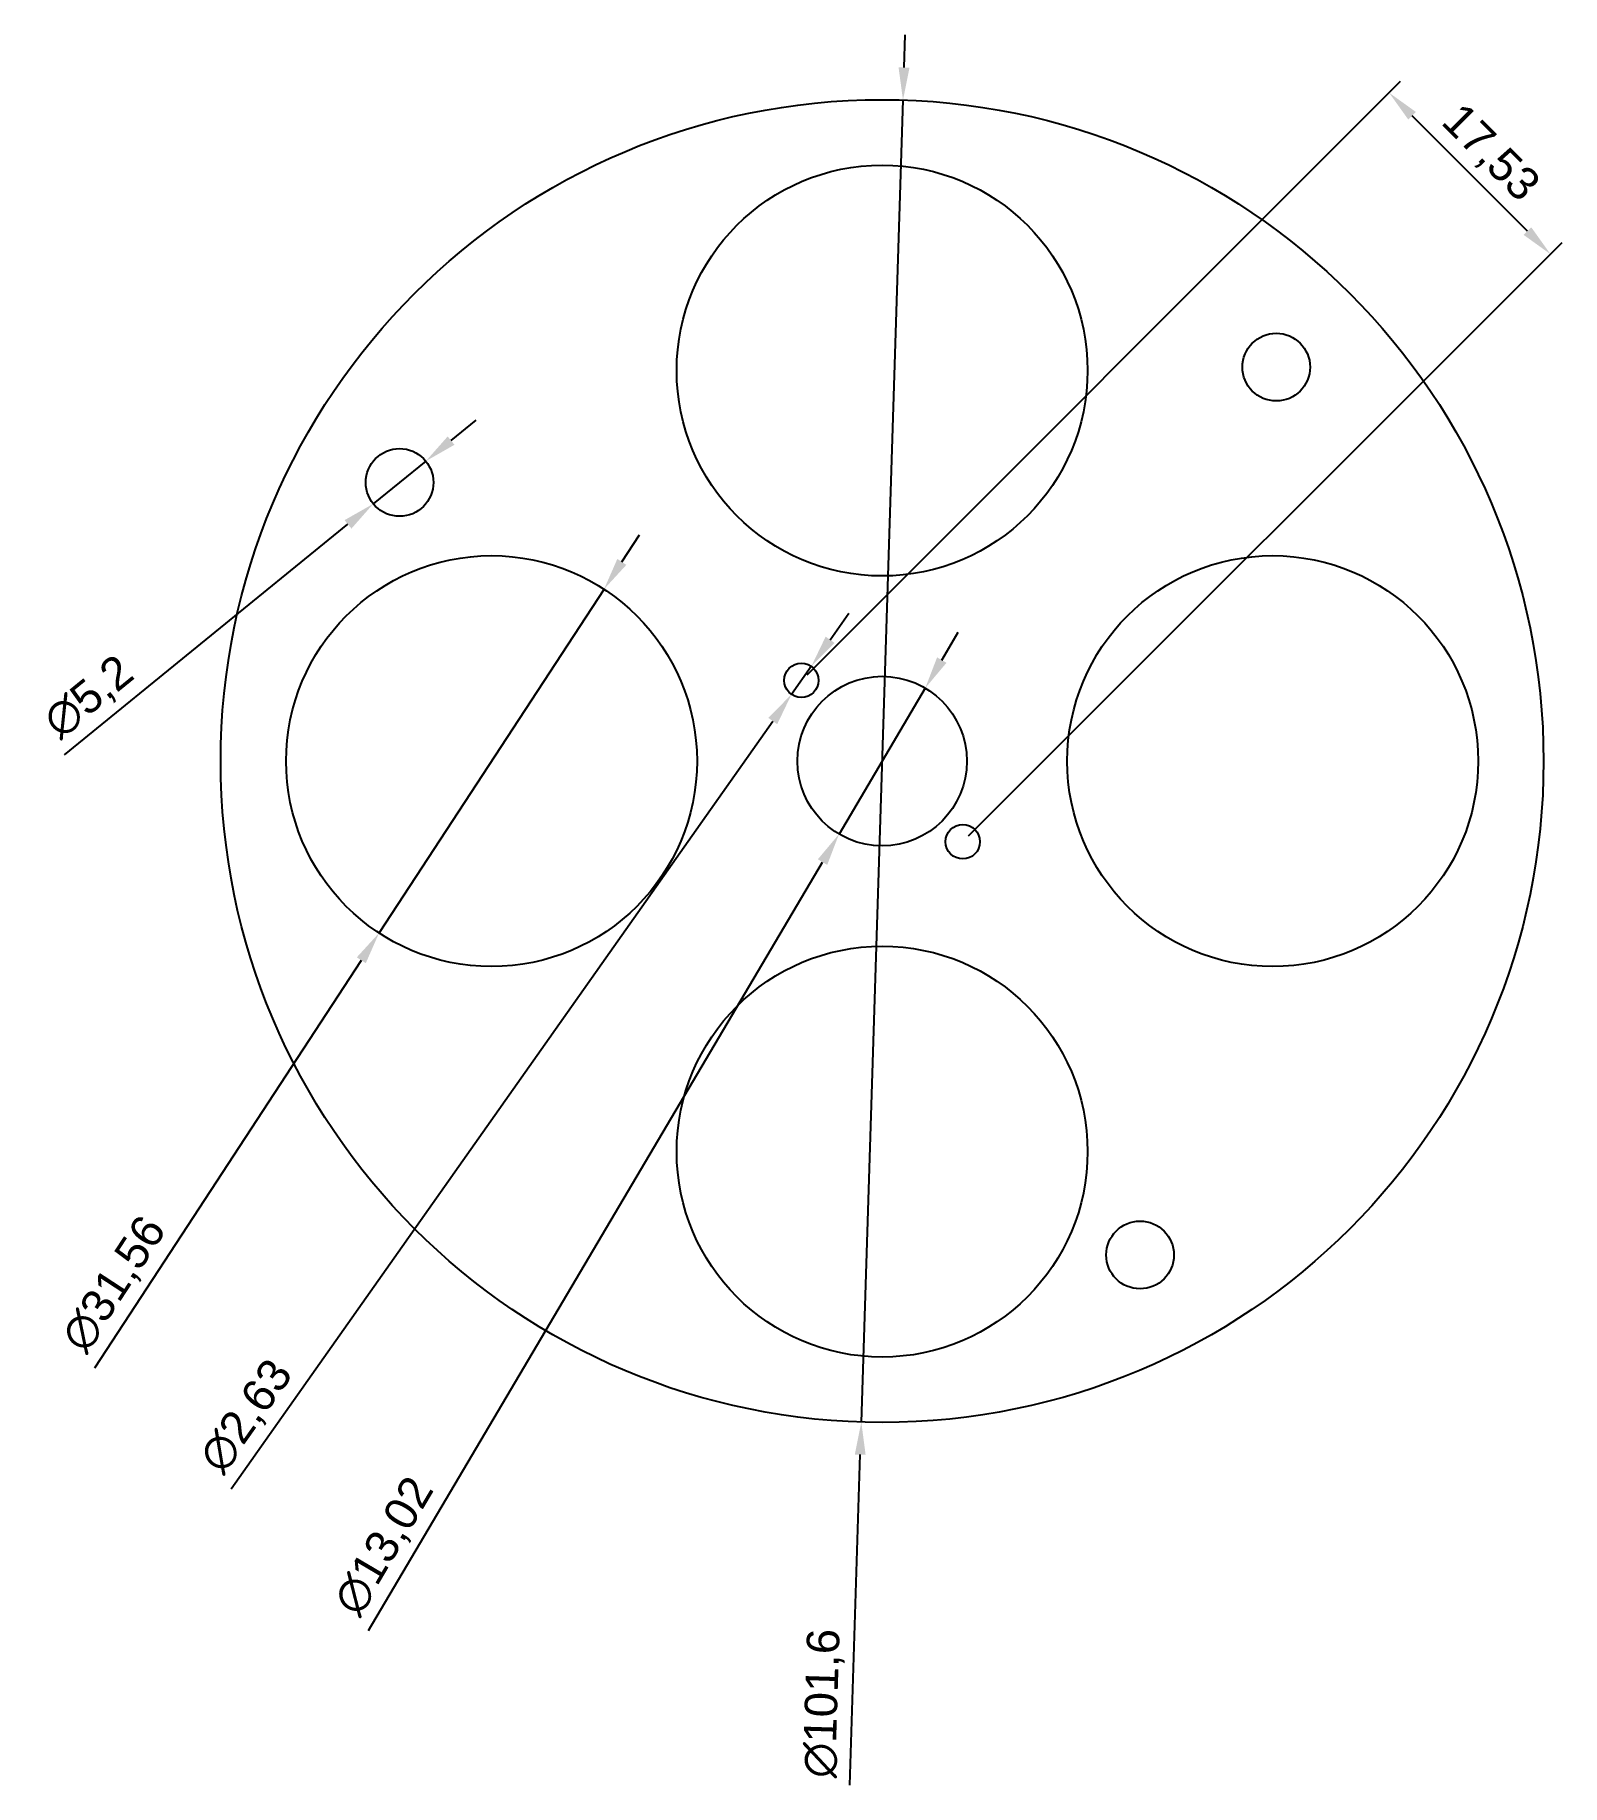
# Model space of a CAD drawing. Header units: millimetres. Extents: x 96 to 213, y 48 to 182.
import ezdxf

# ---------------------------------------------------------------- set-up
doc = ezdxf.new("R2010")
doc.units = ezdxf.units.MM
doc.styles.get("Standard").update_dxf_attribs({"font": 'arial.ttf'})
doc.dimstyles.new('ISO-25', dxfattribs={"dimtxt": 2.5, "dimasz": 2.5, "dimexe": 1.25, "dimexo": 0.625, "dimtad": 1, "dimtxsty": 'Standard', "dimcen": 2.5, "dimadec": 0, "dimazin": 0, "dimtfac": 1, "dimtmove": 0, "dimatfit": 3, "dimfxl": 1, "dimarcsym": 0})

# ---------------------------------------------------------------- blocks, each defined once
blk = doc.blocks.new('*D5')
at = {"color": 0, "lineweight": -2, "transparency": 16777216}
for p, q in [((162.57, 179.87), (162.65, 182.37)), ((162.49, 177.37), (159.29, 75.82)), ((158.41, 47.94), (159.21, 73.32))]:
    blk.add_line(p, q, dxfattribs=at)
at = {"color": 0, "transparency": 16777216}
for points in [[(162.15, 179.88), (162.99, 179.85), (162.49, 177.37)], [(158.79, 73.33), (159.62, 73.31), (159.29, 75.82)]]:
    blk.add_solid(points, dxfattribs=at)
at = {"layer": 'Defpoints', "color": 0, "transparency": 16777216}
for p in [(162.49, 177.37), (159.29, 75.82)]:
    blk.add_point(p, dxfattribs=at)
at = {"color": 0, "transparency": 16777216, "insert": (156.43, 54.21), "char_height": 2.5, "attachment_point": 5, "rotation": 88.1924}
blk.add_mtext('∅101,6', dxfattribs=at)
blk = doc.blocks.new('*D6')
at = {"color": 0, "lineweight": -2, "transparency": 16777216}
for p, q in [((140.9, 141.89), (142.26, 143.98)), ((139.53, 139.8), (122.25, 113.39)), ((100.41, 79.98), (120.89, 111.29))]:
    blk.add_line(p, q, dxfattribs=at)
at = {"color": 0, "transparency": 16777216}
for points in [[(140.55, 142.12), (141.24, 141.66), (139.53, 139.8)], [(120.54, 111.52), (121.23, 111.07), (122.25, 113.39)]]:
    blk.add_solid(points, dxfattribs=at)
at = {"layer": 'Defpoints', "color": 0, "transparency": 16777216}
for p in [(139.53, 139.8), (122.25, 113.39)]:
    blk.add_point(p, dxfattribs=at)
at = {"color": 0, "transparency": 16777216, "insert": (101.99, 86.36), "char_height": 2.5, "attachment_point": 5, "rotation": 56.8164}
blk.add_mtext('∅31,56', dxfattribs=at)
blk = doc.blocks.new('*D7')
at = {"color": 0, "lineweight": -2, "transparency": 16777216}
for p, q in [((127.78, 151.21), (129.72, 152.79)), ((125.84, 149.63), (121.8, 146.35)), ((98.09, 127.07), (119.86, 144.78))]:
    blk.add_line(p, q, dxfattribs=at)
at = {"color": 0, "transparency": 16777216}
for points in [[(127.52, 151.53), (128.04, 150.89), (125.84, 149.63)], [(119.6, 145.1), (120.13, 144.45), (121.8, 146.35)]]:
    blk.add_solid(points, dxfattribs=at)
at = {"layer": 'Defpoints', "color": 0, "transparency": 16777216}
for p in [(125.84, 149.63), (121.8, 146.35)]:
    blk.add_point(p, dxfattribs=at)
at = {"color": 0, "transparency": 16777216, "insert": (100.02, 131.43), "char_height": 2.5, "attachment_point": 5, "rotation": 39.1134}
blk.add_mtext('∅5,2', dxfattribs=at)
blk = doc.blocks.new('*D8')
at = {"color": 0, "lineweight": -2, "transparency": 16777216}
for p, q in [((165.47, 134.35), (166.74, 136.5)), ((164.2, 132.2), (157.58, 120.99)), ((121.45, 59.81), (156.31, 118.83))]:
    blk.add_line(p, q, dxfattribs=at)
at = {"color": 0, "transparency": 16777216}
for points in [[(165.11, 134.56), (165.83, 134.14), (164.2, 132.2)], [(155.95, 119.05), (156.67, 118.62), (157.58, 120.99)]]:
    blk.add_solid(points, dxfattribs=at)
at = {"layer": 'Defpoints', "color": 0, "transparency": 16777216}
for p in [(164.2, 132.2), (157.58, 120.99)]:
    blk.add_point(p, dxfattribs=at)
at = {"color": 0, "transparency": 16777216, "insert": (122.73, 66.24), "char_height": 2.5, "attachment_point": 5, "rotation": 59.4394}
blk.add_mtext('∅13,02', dxfattribs=at)
blk = doc.blocks.new('*D9')
at = {"color": 0, "lineweight": -2, "transparency": 16777216}
for p, q in [((156.89, 135.91), (158.33, 137.95)), ((155.45, 133.87), (153.93, 131.72)), ((110.9, 70.68), (152.49, 129.67))]:
    blk.add_line(p, q, dxfattribs=at)
at = {"color": 0, "transparency": 16777216}
for points in [[(156.55, 136.15), (157.23, 135.67), (155.45, 133.87)], [(152.15, 129.91), (152.83, 129.43), (153.93, 131.72)]]:
    blk.add_solid(points, dxfattribs=at)
at = {"layer": 'Defpoints', "color": 0, "transparency": 16777216}
for p in [(155.45, 133.87), (153.93, 131.72)]:
    blk.add_point(p, dxfattribs=at)
at = {"color": 0, "transparency": 16777216, "insert": (112.14, 76.21), "char_height": 2.5, "attachment_point": 5, "rotation": 54.8128}
blk.add_mtext('∅2,63', dxfattribs=at)
blk = doc.blocks.new('*D10')
at = {"color": 0, "lineweight": -2, "transparency": 16777216}
for p, q in [((155.13, 133.23), (200.71, 178.81)), ((210.45, 167.3), (201.59, 176.16)), ((167.53, 120.84), (213.11, 166.42))]:
    blk.add_line(p, q, dxfattribs=at)
at = {"color": 0, "transparency": 16777216}
for points in [[(201.89, 176.45), (201.3, 175.87), (199.83, 177.93)], [(210.75, 167.59), (210.16, 167.01), (212.22, 165.53)]]:
    blk.add_solid(points, dxfattribs=at)
at = {"layer": 'Defpoints', "color": 0, "transparency": 16777216}
for p in [(199.83, 177.93), (154.69, 132.79), (167.09, 120.4)]:
    blk.add_point(p, dxfattribs=at)
at = {"color": 0, "transparency": 16777216, "insert": (207.53, 173.23), "char_height": 2.5, "attachment_point": 5, "rotation": 315}
blk.add_mtext('17,53', dxfattribs=at)

msp = doc.modelspace()

# ---------------------------------------------------------------- linework, layer by layer
for centre, radius in [((160.888, 126.593), 50.8), ((160.888, 156.59), 15.78), ((191.156, 156.852), 2.6), ((123.822, 147.993), 2.6), ((130.89, 126.593), 15.78), ((190.885, 126.593), 15.78), ((154.69, 132.791), 1.315), ((160.888, 126.593), 6.51), ((167.085, 120.395), 1.32), ((160.888, 96.596), 15.78), ((180.7, 88.655), 2.6)]:
    msp.add_circle(centre, radius)

# ---------------------------------------------------------------- dimensions: what is measured, and where the dimension line sits
for p1, p2, picture, middle in [((162.49, 177.368), (159.285, 75.818), '*D5', (158.601, 54.142)), ((125.839, 149.633), (121.804, 146.353), '*D7', (101.386, 129.751)), ((139.527, 139.8), (122.254, 113.386), '*D6', (103.801, 85.17)), ((155.448, 133.865), (153.932, 131.716), '*D9', (113.912, 74.958)), ((164.198, 132.199), (157.578, 120.987), '*D8', (124.602, 65.141))]:
    dim = msp.add_diameter_dim_2p(p1=p1, p2=p2, dimstyle='ISO-25')
    dim.commit()
    dim.dimension.update_dxf_attribs({"geometry": picture, "text_midpoint": middle, "dimtype": 163})
dim = msp.add_aligned_dim(p1=(167.085, 120.395), p2=(154.69, 132.791), distance=-63.833, dimstyle='ISO-25')
dim.commit()
dim.dimension.update_dxf_attribs({"geometry": '*D10', "text_midpoint": (207.529, 173.234)})

doc.saveas('drawing.dxf')
